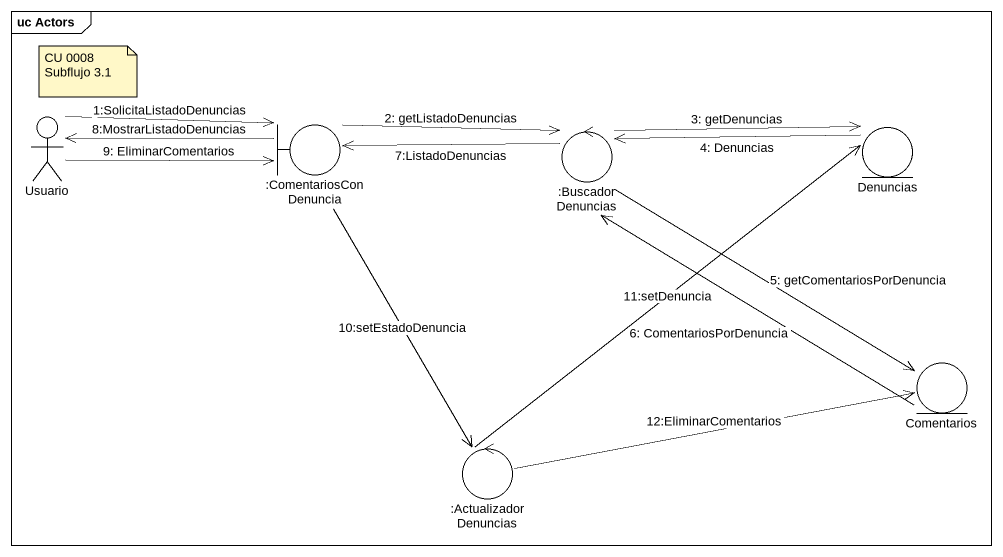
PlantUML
@startuml
mainframe uc Actors
actor Usuario
boundary ":ComentariosConDenuncia" as ComentariosConDenuncia
control ":BuscadorDenuncias" as BuscadorDenuncias
entity Denuncias
entity Comentarios
control ":ActualizadorDenuncias" as ActualizadorDenuncias
Usuario -right-> ComentariosConDenuncia : 1:SolicitaListadoDenuncias
Usuario -right-> ComentariosConDenuncia : 9: EliminarComentarios
ComentariosConDenuncia -left-> Usuario : 8:MostrarListadoDenuncias
ComentariosConDenuncia -right-> BuscadorDenuncias : 2: getListadoDenuncias
ComentariosConDenuncia --> ActualizadorDenuncias : 10:setEstadoDenuncia
BuscadorDenuncias -left-> ComentariosConDenuncia : 7:ListadoDenuncias
BuscadorDenuncias -right-> Denuncias : 3: getDenuncias
BuscadorDenuncias --> Comentarios : 5: getComentariosPorDenuncia
Denuncias -left-> BuscadorDenuncias : 4: Denuncias
Comentarios -up-> BuscadorDenuncias : 6: ComentariosPorDenuncia
ActualizadorDenuncias -up-> Denuncias : 11:setDenuncia
ActualizadorDenuncias -right-> Comentarios : 12:EliminarComentarios
note as N1
  CU 0008 Subflujo 3.1
end note
@enduml
